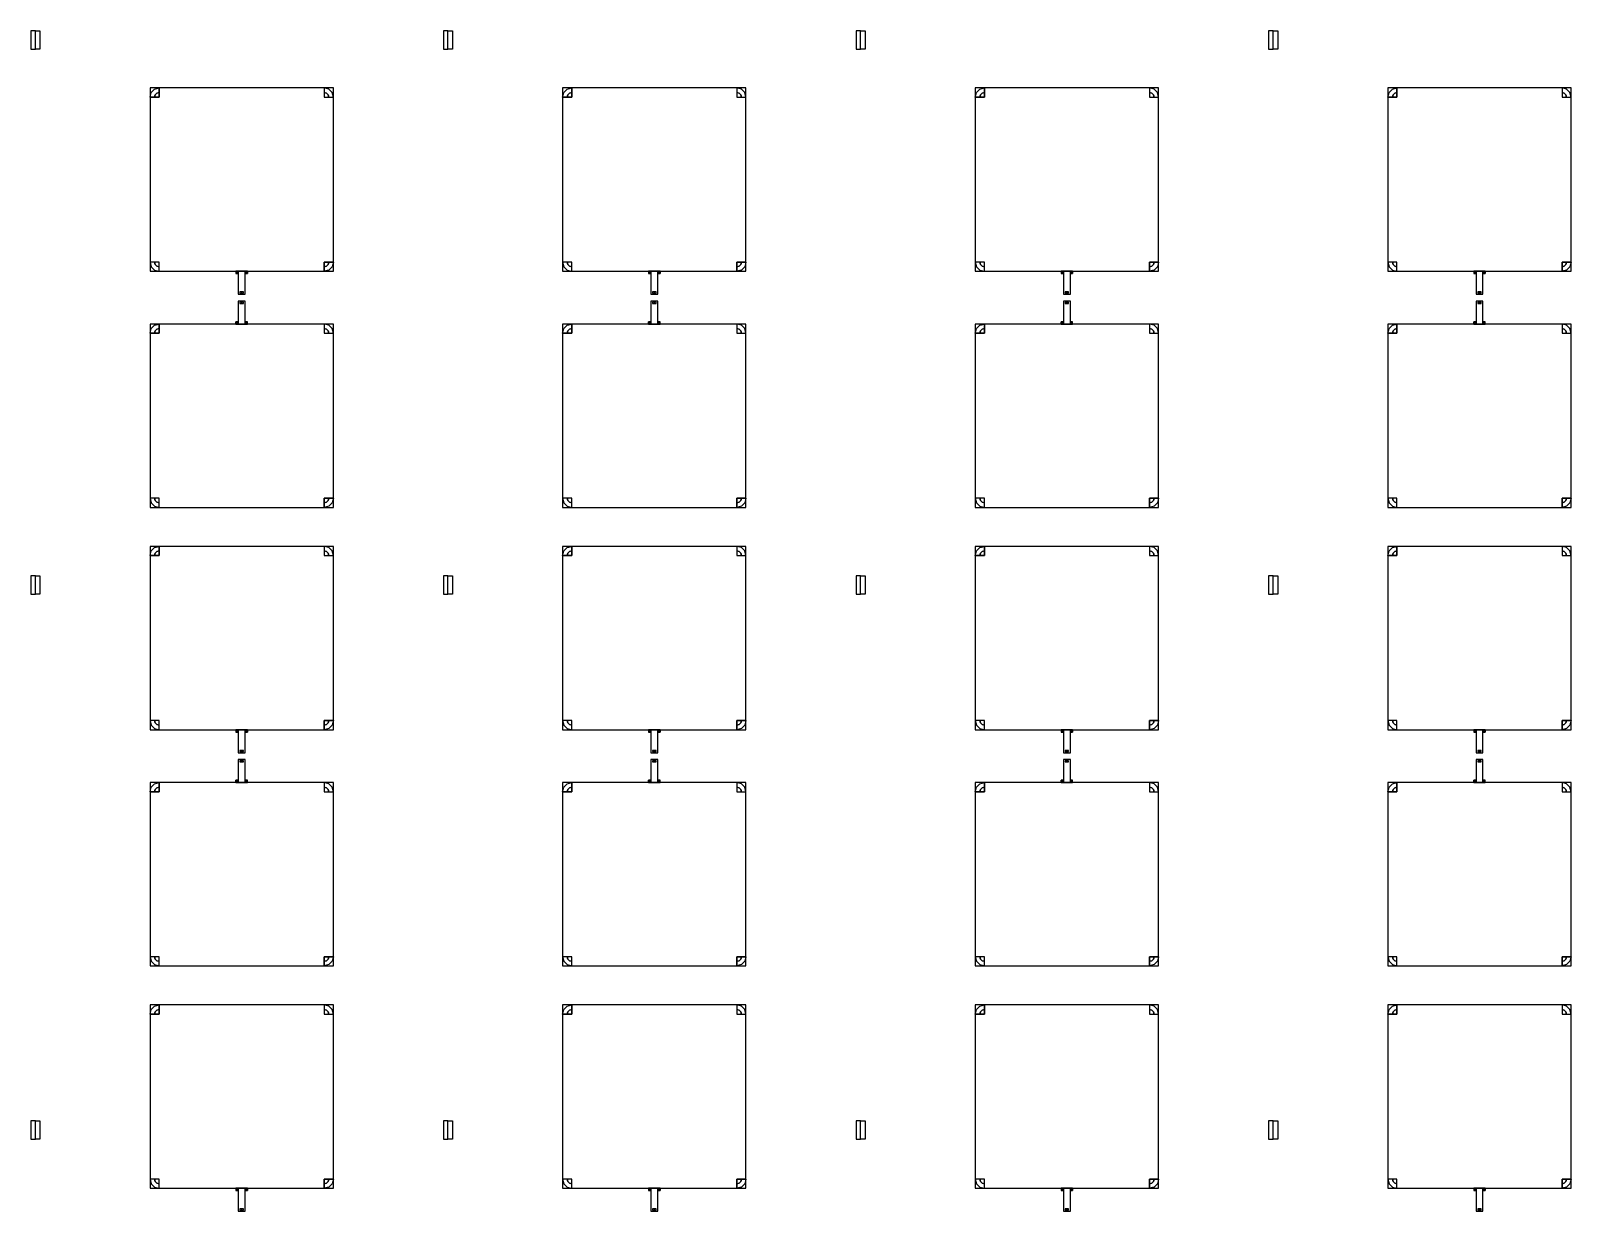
# Model space of a CAD drawing. Extents: x -50899 to 50899, y -48295 to 50898.
# Drawn here: x -20720 to -14000, y -34825 to -29676 of the extents above; entities that cross this region are included whole.
import ezdxf

# ---------------------------------------------------------------- set-up
doc = ezdxf.new("R2010")
doc.units = 0

# ---------------------------------------------------------------- blocks, each defined once
blk = doc.blocks.new('Q4')
for points in [[(1700, 9369.1), (1700, 9449.1), (1680, 9449.1), (1680, 9369.1), (1700, 9369.1)], [(1700, 6991.8), (1700, 7071.8), (1680, 7071.8), (1680, 6991.8), (1700, 6991.8)], [(1700, 4614.5), (1700, 4694.5), (1680, 4694.5), (1680, 4614.5), (1700, 4614.5)]]:
    blk.add_lwpolyline(points)
blk = doc.blocks.new('Q5')
for points in [[(-100, 9369.1), (-100, 9449.1), (-80, 9449.1), (-80, 9369.1), (-100, 9369.1)], [(1700, 9369.1), (1700, 9449.1), (1680, 9449.1), (1680, 9369.1), (1700, 9369.1)], [(400, 9200), (400, 8400), (1200, 8400), (1200, 9200), (400, 9200)], [(400, 9200), (400, 9160), (440, 9160), (440, 9200), (400, 9200)], [(400, 9160), (405.4, 9180), (420, 9194.6), (440, 9200), (440, 9180), (430, 9177.3), (422.7, 9170), (420, 9160), (400, 9160)], [(420, 9160), (422.7, 9170), (430, 9177.3), (440, 9180), (440, 9160), (440, 9160), (440, 9160), (440, 9160), (420, 9160)], [(1160, 9200), (1160, 9160), (1200, 9160), (1200, 9200), (1160, 9200)], [(1200, 9160), (1194.6, 9180), (1180, 9194.6), (1160, 9200), (1160, 9180), (1170, 9177.3), (1177.3, 9170), (1180, 9160), (1200, 9160)], [(1180, 9160), (1177.3, 9170), (1170, 9177.3), (1160, 9180), (1160, 9160), (1160, 9160), (1160, 9160), (1160, 9160), (1180, 9160)], [(440, 8400), (440, 8440), (400, 8440), (400, 8400), (440, 8400)], [(400, 8440), (405.4, 8420), (420, 8405.4), (440, 8400), (440, 8420), (430, 8422.7), (422.7, 8430), (420, 8440), (400, 8440)], [(420, 8440), (422.7, 8430), (430, 8422.7), (440, 8420), (440, 8440), (440, 8440), (440, 8440), (440, 8440), (420, 8440)], [(775, 8400), (775, 8390), (785, 8390), (785, 8400), (775, 8400)], [(785, 8390), (783.7, 8395), (780, 8398.7), (775, 8400), (775, 8395), (777.5, 8394.3), (779.3, 8392.5), (780, 8390), (785, 8390)], [(785, 8400), (785, 8300), (815, 8300), (815, 8400), (785, 8400)], [(815, 8400), (815, 8390), (825, 8390), (825, 8400), (815, 8400)], [(815, 8390), (816.3, 8395), (820, 8398.7), (825, 8400), (825, 8395), (822.5, 8394.3), (820.7, 8392.5), (820, 8390), (815, 8390)], [(1200, 8400), (1200, 8440), (1160, 8440), (1160, 8400), (1200, 8400)], [(1200, 8440), (1194.6, 8420), (1180, 8405.4), (1160, 8400), (1160, 8420), (1170, 8422.7), (1177.3, 8430), (1180, 8440), (1200, 8440)], [(1180, 8440), (1177.3, 8430), (1170, 8422.7), (1160, 8420), (1160, 8440), (1160, 8440), (1160, 8440), (1160, 8440), (1180, 8440)], [(780, 8390), (779.3, 8392.5), (777.5, 8394.3), (775, 8395), (775, 8390), (775, 8390), (775, 8390), (775, 8390), (780, 8390)], [(820, 8390), (820.7, 8392.5), (822.5, 8394.3), (825, 8395), (825, 8390), (825, 8390), (825, 8390), (825, 8390), (820, 8390)], [(785, 8270), (785, 8170), (815, 8170), (815, 8270), (785, 8270)], [(807.5, 8305), (807.5, 8310), (792.5, 8310), (792.5, 8305), (807.5, 8305)], [(802.5, 8300), (802.5, 8305), (797.5, 8305), (797.5, 8300), (802.5, 8300)], [(797.5, 8270), (797.5, 8265), (802.5, 8265), (802.5, 8270), (797.5, 8270)], [(792.5, 8265), (792.5, 8260), (807.5, 8260), (807.5, 8265), (792.5, 8265)], [(400, 8170), (400, 7370), (1200, 7370), (1200, 8170), (400, 8170)], [(400, 8170), (400, 8130), (440, 8130), (440, 8170), (400, 8170)], [(400, 8130), (405.4, 8150), (420, 8164.6), (440, 8170), (440, 8150), (430, 8147.3), (422.7, 8140), (420, 8130), (400, 8130)], [(420, 8130), (422.7, 8140), (430, 8147.3), (440, 8150), (440, 8130), (440, 8130), (440, 8130), (440, 8130), (420, 8130)], [(785, 8170), (785, 8180), (775, 8180), (775, 8170), (785, 8170)], [(785, 8180), (783.7, 8175), (780, 8171.3), (775, 8170), (775, 8175), (777.5, 8175.7), (779.3, 8177.5), (780, 8180), (785, 8180)], [(780, 8180), (779.3, 8177.5), (777.5, 8175.7), (775, 8175), (775, 8180), (775, 8180), (775, 8180), (775, 8180), (780, 8180)], [(825, 8170), (825, 8180), (815, 8180), (815, 8170), (825, 8170)], [(815, 8180), (816.3, 8175), (820, 8171.3), (825, 8170), (825, 8175), (822.5, 8175.7), (820.7, 8177.5), (820, 8180), (815, 8180)], [(820, 8180), (820.7, 8177.5), (822.5, 8175.7), (825, 8175), (825, 8180), (825, 8180), (825, 8180), (825, 8180), (820, 8180)], [(1160, 8170), (1160, 8130), (1200, 8130), (1200, 8170), (1160, 8170)], [(1200, 8130), (1194.6, 8150), (1180, 8164.6), (1160, 8170), (1160, 8150), (1170, 8147.3), (1177.3, 8140), (1180, 8130), (1200, 8130)], [(1180, 8130), (1177.3, 8140), (1170, 8147.3), (1160, 8150), (1160, 8130), (1160, 8130), (1160, 8130), (1160, 8130), (1180, 8130)], [(440, 7370), (440, 7410), (400, 7410), (400, 7370), (440, 7370)], [(400, 7410), (405.4, 7390), (420, 7375.4), (440, 7370), (440, 7390), (430, 7392.7), (422.7, 7400), (420, 7410), (400, 7410)], [(420, 7410), (422.7, 7400), (430, 7392.7), (440, 7390), (440, 7410), (440, 7410), (440, 7410), (440, 7410), (420, 7410)], [(1200, 7370), (1200, 7410), (1160, 7410), (1160, 7370), (1200, 7370)], [(1200, 7410), (1194.6, 7390), (1180, 7375.4), (1160, 7370), (1160, 7390), (1170, 7392.7), (1177.3, 7400), (1180, 7410), (1200, 7410)], [(1180, 7410), (1177.3, 7400), (1170, 7392.7), (1160, 7390), (1160, 7410), (1160, 7410), (1160, 7410), (1160, 7410), (1180, 7410)], [(400, 7200), (400, 6400), (1200, 6400), (1200, 7200), (400, 7200)], [(400, 7200), (400, 7160), (440, 7160), (440, 7200), (400, 7200)], [(400, 7160), (405.4, 7180), (420, 7194.6), (440, 7200), (440, 7180), (430, 7177.3), (422.7, 7170), (420, 7160), (400, 7160)], [(1160, 7200), (1160, 7160), (1200, 7160), (1200, 7200), (1160, 7200)], [(1200, 7160), (1194.6, 7180), (1180, 7194.6), (1160, 7200), (1160, 7180), (1170, 7177.3), (1177.3, 7170), (1180, 7160), (1200, 7160)], [(420, 7160), (422.7, 7170), (430, 7177.3), (440, 7180), (440, 7160), (440, 7160), (440, 7160), (440, 7160), (420, 7160)], [(1180, 7160), (1177.3, 7170), (1170, 7177.3), (1160, 7180), (1160, 7160), (1160, 7160), (1160, 7160), (1160, 7160), (1180, 7160)], [(-100, 6991.8), (-100, 7071.8), (-80, 7071.8), (-80, 6991.8), (-100, 6991.8)], [(1700, 6991.8), (1700, 7071.8), (1680, 7071.8), (1680, 6991.8), (1700, 6991.8)], [(440, 6400), (440, 6440), (400, 6440), (400, 6400), (440, 6400)], [(400, 6440), (405.4, 6420), (420, 6405.4), (440, 6400), (440, 6420), (430, 6422.7), (422.7, 6430), (420, 6440), (400, 6440)], [(420, 6440), (422.7, 6430), (430, 6422.7), (440, 6420), (440, 6440), (440, 6440), (440, 6440), (440, 6440), (420, 6440)], [(775, 6400), (775, 6390), (785, 6390), (785, 6400), (775, 6400)], [(785, 6390), (783.7, 6395), (780, 6398.7), (775, 6400), (775, 6395), (777.5, 6394.3), (779.3, 6392.5), (780, 6390), (785, 6390)], [(780, 6390), (779.3, 6392.5), (777.5, 6394.3), (775, 6395), (775, 6390), (775, 6390), (775, 6390), (775, 6390), (780, 6390)], [(785, 6400), (785, 6300), (815, 6300), (815, 6400), (785, 6400)], [(815, 6400), (815, 6390), (825, 6390), (825, 6400), (815, 6400)], [(815, 6390), (816.3, 6395), (820, 6398.7), (825, 6400), (825, 6395), (822.5, 6394.3), (820.7, 6392.5), (820, 6390), (815, 6390)], [(820, 6390), (820.7, 6392.5), (822.5, 6394.3), (825, 6395), (825, 6390), (825, 6390), (825, 6390), (825, 6390), (820, 6390)], [(1200, 6400), (1200, 6440), (1160, 6440), (1160, 6400), (1200, 6400)], [(1200, 6440), (1194.6, 6420), (1180, 6405.4), (1160, 6400), (1160, 6420), (1170, 6422.7), (1177.3, 6430), (1180, 6440), (1200, 6440)], [(1180, 6440), (1177.3, 6430), (1170, 6422.7), (1160, 6420), (1160, 6440), (1160, 6440), (1160, 6440), (1160, 6440), (1180, 6440)], [(785, 6270), (785, 6170), (815, 6170), (815, 6270), (785, 6270)], [(807.5, 6305), (807.5, 6310), (792.5, 6310), (792.5, 6305), (807.5, 6305)], [(792.5, 6265), (792.5, 6260), (807.5, 6260), (807.5, 6265), (792.5, 6265)], [(802.5, 6300), (802.5, 6305), (797.5, 6305), (797.5, 6300), (802.5, 6300)], [(797.5, 6270), (797.5, 6265), (802.5, 6265), (802.5, 6270), (797.5, 6270)], [(400, 6170), (400, 5370), (1200, 5370), (1200, 6170), (400, 6170)], [(400, 6170), (400, 6130), (440, 6130), (440, 6170), (400, 6170)], [(400, 6130), (405.4, 6150), (420, 6164.6), (440, 6170), (440, 6150), (430, 6147.3), (422.7, 6140), (420, 6130), (400, 6130)], [(420, 6130), (422.7, 6140), (430, 6147.3), (440, 6150), (440, 6130), (440, 6130), (440, 6130), (440, 6130), (420, 6130)], [(785, 6170), (785, 6180), (775, 6180), (775, 6170), (785, 6170)], [(785, 6180), (783.7, 6175), (780, 6171.3), (775, 6170), (775, 6175), (777.5, 6175.7), (779.3, 6177.5), (780, 6180), (785, 6180)], [(780, 6180), (779.3, 6177.5), (777.5, 6175.7), (775, 6175), (775, 6180), (775, 6180), (775, 6180), (775, 6180), (780, 6180)], [(825, 6170), (825, 6180), (815, 6180), (815, 6170), (825, 6170)], [(815, 6180), (816.3, 6175), (820, 6171.3), (825, 6170), (825, 6175), (822.5, 6175.7), (820.7, 6177.5), (820, 6180), (815, 6180)], [(820, 6180), (820.7, 6177.5), (822.5, 6175.7), (825, 6175), (825, 6180), (825, 6180), (825, 6180), (825, 6180), (820, 6180)], [(1160, 6170), (1160, 6130), (1200, 6130), (1200, 6170), (1160, 6170)], [(1200, 6130), (1194.6, 6150), (1180, 6164.6), (1160, 6170), (1160, 6150), (1170, 6147.3), (1177.3, 6140), (1180, 6130), (1200, 6130)], [(1180, 6130), (1177.3, 6140), (1170, 6147.3), (1160, 6150), (1160, 6130), (1160, 6130), (1160, 6130), (1160, 6130), (1180, 6130)], [(440, 5370), (440, 5410), (400, 5410), (400, 5370), (440, 5370)], [(400, 5410), (405.4, 5390), (420, 5375.4), (440, 5370), (440, 5390), (430, 5392.7), (422.7, 5400), (420, 5410), (400, 5410)], [(420, 5410), (422.7, 5400), (430, 5392.7), (440, 5390), (440, 5410), (440, 5410), (440, 5410), (440, 5410), (420, 5410)], [(1200, 5370), (1200, 5410), (1160, 5410), (1160, 5370), (1200, 5370)], [(1200, 5410), (1194.6, 5390), (1180, 5375.4), (1160, 5370), (1160, 5390), (1170, 5392.7), (1177.3, 5400), (1180, 5410), (1200, 5410)], [(1180, 5410), (1177.3, 5400), (1170, 5392.7), (1160, 5390), (1160, 5410), (1160, 5410), (1160, 5410), (1160, 5410), (1180, 5410)], [(400, 5200), (400, 4400), (1200, 4400), (1200, 5200), (400, 5200)], [(400, 5200), (400, 5160), (440, 5160), (440, 5200), (400, 5200)], [(400, 5160), (405.4, 5180), (420, 5194.6), (440, 5200), (440, 5180), (430, 5177.3), (422.7, 5170), (420, 5160), (400, 5160)], [(420, 5160), (422.7, 5170), (430, 5177.3), (440, 5180), (440, 5160), (440, 5160), (440, 5160), (440, 5160), (420, 5160)], [(1160, 5200), (1160, 5160), (1200, 5160), (1200, 5200), (1160, 5200)], [(1200, 5160), (1194.6, 5180), (1180, 5194.6), (1160, 5200), (1160, 5180), (1170, 5177.3), (1177.3, 5170), (1180, 5160), (1200, 5160)], [(1180, 5160), (1177.3, 5170), (1170, 5177.3), (1160, 5180), (1160, 5160), (1160, 5160), (1160, 5160), (1160, 5160), (1180, 5160)], [(-100, 4614.5), (-100, 4694.5), (-80, 4694.5), (-80, 4614.5), (-100, 4614.5)], [(1700, 4614.5), (1700, 4694.5), (1680, 4694.5), (1680, 4614.5), (1700, 4614.5)], [(440, 4400), (440, 4440), (400, 4440), (400, 4400), (440, 4400)], [(400, 4440), (405.4, 4420), (420, 4405.4), (440, 4400), (440, 4420), (430, 4422.7), (422.7, 4430), (420, 4440), (400, 4440)], [(420, 4440), (422.7, 4430), (430, 4422.7), (440, 4420), (440, 4440), (440, 4440), (440, 4440), (440, 4440), (420, 4440)], [(1200, 4400), (1200, 4440), (1160, 4440), (1160, 4400), (1200, 4400)], [(1200, 4440), (1194.6, 4420), (1180, 4405.4), (1160, 4400), (1160, 4420), (1170, 4422.7), (1177.3, 4430), (1180, 4440), (1200, 4440)], [(1180, 4440), (1177.3, 4430), (1170, 4422.7), (1160, 4420), (1160, 4440), (1160, 4440), (1160, 4440), (1160, 4440), (1180, 4440)], [(775, 4400), (775, 4390), (785, 4390), (785, 4400), (775, 4400)], [(785, 4390), (783.7, 4395), (780, 4398.7), (775, 4400), (775, 4395), (777.5, 4394.3), (779.3, 4392.5), (780, 4390), (785, 4390)], [(780, 4390), (779.3, 4392.5), (777.5, 4394.3), (775, 4395), (775, 4390), (775, 4390), (775, 4390), (775, 4390), (780, 4390)], [(785, 4400), (785, 4300), (815, 4300), (815, 4400), (785, 4400)], [(815, 4400), (815, 4390), (825, 4390), (825, 4400), (815, 4400)], [(815, 4390), (816.3, 4395), (820, 4398.7), (825, 4400), (825, 4395), (822.5, 4394.3), (820.7, 4392.5), (820, 4390), (815, 4390)], [(820, 4390), (820.7, 4392.5), (822.5, 4394.3), (825, 4395), (825, 4390), (825, 4390), (825, 4390), (825, 4390), (820, 4390)], [(807.5, 4305), (807.5, 4310), (792.5, 4310), (792.5, 4305), (807.5, 4305)], [(802.5, 4300), (802.5, 4305), (797.5, 4305), (797.5, 4300), (802.5, 4300)]]:
    blk.add_lwpolyline(points)
blk = doc.blocks.new('Q21')
for points in [[(-100, 9369.1), (-100, 9449.1), (-80, 9449.1), (-80, 9369.1), (-100, 9369.1)], [(1700, 9369.1), (1700, 9449.1), (1680, 9449.1), (1680, 9369.1), (1700, 9369.1)], [(400, 9200), (400, 8400), (1200, 8400), (1200, 9200), (400, 9200)], [(400, 9200), (400, 9160), (440, 9160), (440, 9200), (400, 9200)], [(400, 9160), (405.4, 9180), (420, 9194.6), (440, 9200), (440, 9180), (430, 9177.3), (422.7, 9170), (420, 9160), (400, 9160)], [(420, 9160), (422.7, 9170), (430, 9177.3), (440, 9180), (440, 9160), (440, 9160), (440, 9160), (440, 9160), (420, 9160)], [(1160, 9200), (1160, 9160), (1200, 9160), (1200, 9200), (1160, 9200)], [(1200, 9160), (1194.6, 9180), (1180, 9194.6), (1160, 9200), (1160, 9180), (1170, 9177.3), (1177.3, 9170), (1180, 9160), (1200, 9160)], [(1180, 9160), (1177.3, 9170), (1170, 9177.3), (1160, 9180), (1160, 9160), (1160, 9160), (1160, 9160), (1160, 9160), (1180, 9160)], [(440, 8400), (440, 8440), (400, 8440), (400, 8400), (440, 8400)], [(400, 8440), (405.4, 8420), (420, 8405.4), (440, 8400), (440, 8420), (430, 8422.7), (422.7, 8430), (420, 8440), (400, 8440)], [(420, 8440), (422.7, 8430), (430, 8422.7), (440, 8420), (440, 8440), (440, 8440), (440, 8440), (440, 8440), (420, 8440)], [(775, 8400), (775, 8390), (785, 8390), (785, 8400), (775, 8400)], [(785, 8390), (783.7, 8395), (780, 8398.7), (775, 8400), (775, 8395), (777.5, 8394.3), (779.3, 8392.5), (780, 8390), (785, 8390)], [(785, 8400), (785, 8300), (815, 8300), (815, 8400), (785, 8400)], [(815, 8400), (815, 8390), (825, 8390), (825, 8400), (815, 8400)], [(815, 8390), (816.3, 8395), (820, 8398.7), (825, 8400), (825, 8395), (822.5, 8394.3), (820.7, 8392.5), (820, 8390), (815, 8390)], [(1200, 8400), (1200, 8440), (1160, 8440), (1160, 8400), (1200, 8400)], [(1200, 8440), (1194.6, 8420), (1180, 8405.4), (1160, 8400), (1160, 8420), (1170, 8422.7), (1177.3, 8430), (1180, 8440), (1200, 8440)], [(1180, 8440), (1177.3, 8430), (1170, 8422.7), (1160, 8420), (1160, 8440), (1160, 8440), (1160, 8440), (1160, 8440), (1180, 8440)], [(780, 8390), (779.3, 8392.5), (777.5, 8394.3), (775, 8395), (775, 8390), (775, 8390), (775, 8390), (775, 8390), (780, 8390)], [(820, 8390), (820.7, 8392.5), (822.5, 8394.3), (825, 8395), (825, 8390), (825, 8390), (825, 8390), (825, 8390), (820, 8390)], [(785, 8270), (785, 8170), (815, 8170), (815, 8270), (785, 8270)], [(807.5, 8305), (807.5, 8310), (792.5, 8310), (792.5, 8305), (807.5, 8305)], [(802.5, 8300), (802.5, 8305), (797.5, 8305), (797.5, 8300), (802.5, 8300)], [(797.5, 8270), (797.5, 8265), (802.5, 8265), (802.5, 8270), (797.5, 8270)], [(792.5, 8265), (792.5, 8260), (807.5, 8260), (807.5, 8265), (792.5, 8265)], [(400, 8170), (400, 7370), (1200, 7370), (1200, 8170), (400, 8170)], [(400, 8170), (400, 8130), (440, 8130), (440, 8170), (400, 8170)], [(400, 8130), (405.4, 8150), (420, 8164.6), (440, 8170), (440, 8150), (430, 8147.3), (422.7, 8140), (420, 8130), (400, 8130)], [(420, 8130), (422.7, 8140), (430, 8147.3), (440, 8150), (440, 8130), (440, 8130), (440, 8130), (440, 8130), (420, 8130)], [(785, 8170), (785, 8180), (775, 8180), (775, 8170), (785, 8170)], [(785, 8180), (783.7, 8175), (780, 8171.3), (775, 8170), (775, 8175), (777.5, 8175.7), (779.3, 8177.5), (780, 8180), (785, 8180)], [(780, 8180), (779.3, 8177.5), (777.5, 8175.7), (775, 8175), (775, 8180), (775, 8180), (775, 8180), (775, 8180), (780, 8180)], [(825, 8170), (825, 8180), (815, 8180), (815, 8170), (825, 8170)], [(815, 8180), (816.3, 8175), (820, 8171.3), (825, 8170), (825, 8175), (822.5, 8175.7), (820.7, 8177.5), (820, 8180), (815, 8180)], [(820, 8180), (820.7, 8177.5), (822.5, 8175.7), (825, 8175), (825, 8180), (825, 8180), (825, 8180), (825, 8180), (820, 8180)], [(1160, 8170), (1160, 8130), (1200, 8130), (1200, 8170), (1160, 8170)], [(1200, 8130), (1194.6, 8150), (1180, 8164.6), (1160, 8170), (1160, 8150), (1170, 8147.3), (1177.3, 8140), (1180, 8130), (1200, 8130)], [(1180, 8130), (1177.3, 8140), (1170, 8147.3), (1160, 8150), (1160, 8130), (1160, 8130), (1160, 8130), (1160, 8130), (1180, 8130)], [(440, 7370), (440, 7410), (400, 7410), (400, 7370), (440, 7370)], [(400, 7410), (405.4, 7390), (420, 7375.4), (440, 7370), (440, 7390), (430, 7392.7), (422.7, 7400), (420, 7410), (400, 7410)], [(420, 7410), (422.7, 7400), (430, 7392.7), (440, 7390), (440, 7410), (440, 7410), (440, 7410), (440, 7410), (420, 7410)], [(1200, 7370), (1200, 7410), (1160, 7410), (1160, 7370), (1200, 7370)], [(1200, 7410), (1194.6, 7390), (1180, 7375.4), (1160, 7370), (1160, 7390), (1170, 7392.7), (1177.3, 7400), (1180, 7410), (1200, 7410)], [(1180, 7410), (1177.3, 7400), (1170, 7392.7), (1160, 7390), (1160, 7410), (1160, 7410), (1160, 7410), (1160, 7410), (1180, 7410)], [(400, 7200), (400, 6400), (1200, 6400), (1200, 7200), (400, 7200)], [(400, 7200), (400, 7160), (440, 7160), (440, 7200), (400, 7200)], [(400, 7160), (405.4, 7180), (420, 7194.6), (440, 7200), (440, 7180), (430, 7177.3), (422.7, 7170), (420, 7160), (400, 7160)], [(1160, 7200), (1160, 7160), (1200, 7160), (1200, 7200), (1160, 7200)], [(1200, 7160), (1194.6, 7180), (1180, 7194.6), (1160, 7200), (1160, 7180), (1170, 7177.3), (1177.3, 7170), (1180, 7160), (1200, 7160)], [(420, 7160), (422.7, 7170), (430, 7177.3), (440, 7180), (440, 7160), (440, 7160), (440, 7160), (440, 7160), (420, 7160)], [(1180, 7160), (1177.3, 7170), (1170, 7177.3), (1160, 7180), (1160, 7160), (1160, 7160), (1160, 7160), (1160, 7160), (1180, 7160)], [(-100, 6991.8), (-100, 7071.8), (-80, 7071.8), (-80, 6991.8), (-100, 6991.8)], [(1700, 6991.8), (1700, 7071.8), (1680, 7071.8), (1680, 6991.8), (1700, 6991.8)], [(440, 6400), (440, 6440), (400, 6440), (400, 6400), (440, 6400)], [(400, 6440), (405.4, 6420), (420, 6405.4), (440, 6400), (440, 6420), (430, 6422.7), (422.7, 6430), (420, 6440), (400, 6440)], [(420, 6440), (422.7, 6430), (430, 6422.7), (440, 6420), (440, 6440), (440, 6440), (440, 6440), (440, 6440), (420, 6440)], [(775, 6400), (775, 6390), (785, 6390), (785, 6400), (775, 6400)], [(785, 6390), (783.7, 6395), (780, 6398.7), (775, 6400), (775, 6395), (777.5, 6394.3), (779.3, 6392.5), (780, 6390), (785, 6390)], [(780, 6390), (779.3, 6392.5), (777.5, 6394.3), (775, 6395), (775, 6390), (775, 6390), (775, 6390), (775, 6390), (780, 6390)], [(785, 6400), (785, 6300), (815, 6300), (815, 6400), (785, 6400)], [(815, 6400), (815, 6390), (825, 6390), (825, 6400), (815, 6400)], [(815, 6390), (816.3, 6395), (820, 6398.7), (825, 6400), (825, 6395), (822.5, 6394.3), (820.7, 6392.5), (820, 6390), (815, 6390)], [(820, 6390), (820.7, 6392.5), (822.5, 6394.3), (825, 6395), (825, 6390), (825, 6390), (825, 6390), (825, 6390), (820, 6390)], [(1200, 6400), (1200, 6440), (1160, 6440), (1160, 6400), (1200, 6400)], [(1200, 6440), (1194.6, 6420), (1180, 6405.4), (1160, 6400), (1160, 6420), (1170, 6422.7), (1177.3, 6430), (1180, 6440), (1200, 6440)], [(1180, 6440), (1177.3, 6430), (1170, 6422.7), (1160, 6420), (1160, 6440), (1160, 6440), (1160, 6440), (1160, 6440), (1180, 6440)], [(785, 6270), (785, 6170), (815, 6170), (815, 6270), (785, 6270)], [(807.5, 6305), (807.5, 6310), (792.5, 6310), (792.5, 6305), (807.5, 6305)], [(792.5, 6265), (792.5, 6260), (807.5, 6260), (807.5, 6265), (792.5, 6265)], [(802.5, 6300), (802.5, 6305), (797.5, 6305), (797.5, 6300), (802.5, 6300)], [(797.5, 6270), (797.5, 6265), (802.5, 6265), (802.5, 6270), (797.5, 6270)], [(400, 6170), (400, 5370), (1200, 5370), (1200, 6170), (400, 6170)], [(400, 6170), (400, 6130), (440, 6130), (440, 6170), (400, 6170)], [(400, 6130), (405.4, 6150), (420, 6164.6), (440, 6170), (440, 6150), (430, 6147.3), (422.7, 6140), (420, 6130), (400, 6130)], [(420, 6130), (422.7, 6140), (430, 6147.3), (440, 6150), (440, 6130), (440, 6130), (440, 6130), (440, 6130), (420, 6130)], [(785, 6170), (785, 6180), (775, 6180), (775, 6170), (785, 6170)], [(785, 6180), (783.7, 6175), (780, 6171.3), (775, 6170), (775, 6175), (777.5, 6175.7), (779.3, 6177.5), (780, 6180), (785, 6180)], [(780, 6180), (779.3, 6177.5), (777.5, 6175.7), (775, 6175), (775, 6180), (775, 6180), (775, 6180), (775, 6180), (780, 6180)], [(825, 6170), (825, 6180), (815, 6180), (815, 6170), (825, 6170)], [(815, 6180), (816.3, 6175), (820, 6171.3), (825, 6170), (825, 6175), (822.5, 6175.7), (820.7, 6177.5), (820, 6180), (815, 6180)], [(820, 6180), (820.7, 6177.5), (822.5, 6175.7), (825, 6175), (825, 6180), (825, 6180), (825, 6180), (825, 6180), (820, 6180)], [(1160, 6170), (1160, 6130), (1200, 6130), (1200, 6170), (1160, 6170)], [(1200, 6130), (1194.6, 6150), (1180, 6164.6), (1160, 6170), (1160, 6150), (1170, 6147.3), (1177.3, 6140), (1180, 6130), (1200, 6130)], [(1180, 6130), (1177.3, 6140), (1170, 6147.3), (1160, 6150), (1160, 6130), (1160, 6130), (1160, 6130), (1160, 6130), (1180, 6130)], [(440, 5370), (440, 5410), (400, 5410), (400, 5370), (440, 5370)], [(400, 5410), (405.4, 5390), (420, 5375.4), (440, 5370), (440, 5390), (430, 5392.7), (422.7, 5400), (420, 5410), (400, 5410)], [(420, 5410), (422.7, 5400), (430, 5392.7), (440, 5390), (440, 5410), (440, 5410), (440, 5410), (440, 5410), (420, 5410)], [(1200, 5370), (1200, 5410), (1160, 5410), (1160, 5370), (1200, 5370)], [(1200, 5410), (1194.6, 5390), (1180, 5375.4), (1160, 5370), (1160, 5390), (1170, 5392.7), (1177.3, 5400), (1180, 5410), (1200, 5410)], [(1180, 5410), (1177.3, 5400), (1170, 5392.7), (1160, 5390), (1160, 5410), (1160, 5410), (1160, 5410), (1160, 5410), (1180, 5410)], [(400, 5200), (400, 4400), (1200, 4400), (1200, 5200), (400, 5200)], [(400, 5200), (400, 5160), (440, 5160), (440, 5200), (400, 5200)], [(400, 5160), (405.4, 5180), (420, 5194.6), (440, 5200), (440, 5180), (430, 5177.3), (422.7, 5170), (420, 5160), (400, 5160)], [(420, 5160), (422.7, 5170), (430, 5177.3), (440, 5180), (440, 5160), (440, 5160), (440, 5160), (440, 5160), (420, 5160)], [(1160, 5200), (1160, 5160), (1200, 5160), (1200, 5200), (1160, 5200)], [(1200, 5160), (1194.6, 5180), (1180, 5194.6), (1160, 5200), (1160, 5180), (1170, 5177.3), (1177.3, 5170), (1180, 5160), (1200, 5160)], [(1180, 5160), (1177.3, 5170), (1170, 5177.3), (1160, 5180), (1160, 5160), (1160, 5160), (1160, 5160), (1160, 5160), (1180, 5160)], [(-100, 4614.5), (-100, 4694.5), (-80, 4694.5), (-80, 4614.5), (-100, 4614.5)], [(1700, 4614.5), (1700, 4694.5), (1680, 4694.5), (1680, 4614.5), (1700, 4614.5)], [(440, 4400), (440, 4440), (400, 4440), (400, 4400), (440, 4400)], [(400, 4440), (405.4, 4420), (420, 4405.4), (440, 4400), (440, 4420), (430, 4422.7), (422.7, 4430), (420, 4440), (400, 4440)], [(420, 4440), (422.7, 4430), (430, 4422.7), (440, 4420), (440, 4440), (440, 4440), (440, 4440), (440, 4440), (420, 4440)], [(1200, 4400), (1200, 4440), (1160, 4440), (1160, 4400), (1200, 4400)], [(1200, 4440), (1194.6, 4420), (1180, 4405.4), (1160, 4400), (1160, 4420), (1170, 4422.7), (1177.3, 4430), (1180, 4440), (1200, 4440)], [(1180, 4440), (1177.3, 4430), (1170, 4422.7), (1160, 4420), (1160, 4440), (1160, 4440), (1160, 4440), (1160, 4440), (1180, 4440)], [(775, 4400), (775, 4390), (785, 4390), (785, 4400), (775, 4400)], [(785, 4390), (783.7, 4395), (780, 4398.7), (775, 4400), (775, 4395), (777.5, 4394.3), (779.3, 4392.5), (780, 4390), (785, 4390)], [(780, 4390), (779.3, 4392.5), (777.5, 4394.3), (775, 4395), (775, 4390), (775, 4390), (775, 4390), (775, 4390), (780, 4390)], [(785, 4400), (785, 4300), (815, 4300), (815, 4400), (785, 4400)], [(815, 4400), (815, 4390), (825, 4390), (825, 4400), (815, 4400)], [(815, 4390), (816.3, 4395), (820, 4398.7), (825, 4400), (825, 4395), (822.5, 4394.3), (820.7, 4392.5), (820, 4390), (815, 4390)], [(820, 4390), (820.7, 4392.5), (822.5, 4394.3), (825, 4395), (825, 4390), (825, 4390), (825, 4390), (825, 4390), (820, 4390)], [(807.5, 4305), (807.5, 4310), (792.5, 4310), (792.5, 4305), (807.5, 4305)], [(802.5, 4300), (802.5, 4305), (797.5, 4305), (797.5, 4300), (802.5, 4300)]]:
    blk.add_lwpolyline(points)
blk = doc.blocks.new('Q22')
for points in [[(-100, 9369.1), (-100, 9449.1), (-80, 9449.1), (-80, 9369.1), (-100, 9369.1)], [(1700, 9369.1), (1700, 9449.1), (1680, 9449.1), (1680, 9369.1), (1700, 9369.1)], [(400, 9200), (400, 8400), (1200, 8400), (1200, 9200), (400, 9200)], [(400, 9200), (400, 9160), (440, 9160), (440, 9200), (400, 9200)], [(400, 9160), (405.4, 9180), (420, 9194.6), (440, 9200), (440, 9180), (430, 9177.3), (422.7, 9170), (420, 9160), (400, 9160)], [(420, 9160), (422.7, 9170), (430, 9177.3), (440, 9180), (440, 9160), (440, 9160), (440, 9160), (440, 9160), (420, 9160)], [(1160, 9200), (1160, 9160), (1200, 9160), (1200, 9200), (1160, 9200)], [(1200, 9160), (1194.6, 9180), (1180, 9194.6), (1160, 9200), (1160, 9180), (1170, 9177.3), (1177.3, 9170), (1180, 9160), (1200, 9160)], [(1180, 9160), (1177.3, 9170), (1170, 9177.3), (1160, 9180), (1160, 9160), (1160, 9160), (1160, 9160), (1160, 9160), (1180, 9160)], [(440, 8400), (440, 8440), (400, 8440), (400, 8400), (440, 8400)], [(400, 8440), (405.4, 8420), (420, 8405.4), (440, 8400), (440, 8420), (430, 8422.7), (422.7, 8430), (420, 8440), (400, 8440)], [(420, 8440), (422.7, 8430), (430, 8422.7), (440, 8420), (440, 8440), (440, 8440), (440, 8440), (440, 8440), (420, 8440)], [(775, 8400), (775, 8390), (785, 8390), (785, 8400), (775, 8400)], [(785, 8390), (783.7, 8395), (780, 8398.7), (775, 8400), (775, 8395), (777.5, 8394.3), (779.3, 8392.5), (780, 8390), (785, 8390)], [(785, 8400), (785, 8300), (815, 8300), (815, 8400), (785, 8400)], [(815, 8400), (815, 8390), (825, 8390), (825, 8400), (815, 8400)], [(815, 8390), (816.3, 8395), (820, 8398.7), (825, 8400), (825, 8395), (822.5, 8394.3), (820.7, 8392.5), (820, 8390), (815, 8390)], [(1200, 8400), (1200, 8440), (1160, 8440), (1160, 8400), (1200, 8400)], [(1200, 8440), (1194.6, 8420), (1180, 8405.4), (1160, 8400), (1160, 8420), (1170, 8422.7), (1177.3, 8430), (1180, 8440), (1200, 8440)], [(1180, 8440), (1177.3, 8430), (1170, 8422.7), (1160, 8420), (1160, 8440), (1160, 8440), (1160, 8440), (1160, 8440), (1180, 8440)], [(780, 8390), (779.3, 8392.5), (777.5, 8394.3), (775, 8395), (775, 8390), (775, 8390), (775, 8390), (775, 8390), (780, 8390)], [(820, 8390), (820.7, 8392.5), (822.5, 8394.3), (825, 8395), (825, 8390), (825, 8390), (825, 8390), (825, 8390), (820, 8390)], [(785, 8270), (785, 8170), (815, 8170), (815, 8270), (785, 8270)], [(807.5, 8305), (807.5, 8310), (792.5, 8310), (792.5, 8305), (807.5, 8305)], [(802.5, 8300), (802.5, 8305), (797.5, 8305), (797.5, 8300), (802.5, 8300)], [(797.5, 8270), (797.5, 8265), (802.5, 8265), (802.5, 8270), (797.5, 8270)], [(792.5, 8265), (792.5, 8260), (807.5, 8260), (807.5, 8265), (792.5, 8265)], [(400, 8170), (400, 7370), (1200, 7370), (1200, 8170), (400, 8170)], [(400, 8170), (400, 8130), (440, 8130), (440, 8170), (400, 8170)], [(400, 8130), (405.4, 8150), (420, 8164.6), (440, 8170), (440, 8150), (430, 8147.3), (422.7, 8140), (420, 8130), (400, 8130)], [(420, 8130), (422.7, 8140), (430, 8147.3), (440, 8150), (440, 8130), (440, 8130), (440, 8130), (440, 8130), (420, 8130)], [(785, 8170), (785, 8180), (775, 8180), (775, 8170), (785, 8170)], [(785, 8180), (783.7, 8175), (780, 8171.3), (775, 8170), (775, 8175), (777.5, 8175.7), (779.3, 8177.5), (780, 8180), (785, 8180)], [(780, 8180), (779.3, 8177.5), (777.5, 8175.7), (775, 8175), (775, 8180), (775, 8180), (775, 8180), (775, 8180), (780, 8180)], [(825, 8170), (825, 8180), (815, 8180), (815, 8170), (825, 8170)], [(815, 8180), (816.3, 8175), (820, 8171.3), (825, 8170), (825, 8175), (822.5, 8175.7), (820.7, 8177.5), (820, 8180), (815, 8180)], [(820, 8180), (820.7, 8177.5), (822.5, 8175.7), (825, 8175), (825, 8180), (825, 8180), (825, 8180), (825, 8180), (820, 8180)], [(1160, 8170), (1160, 8130), (1200, 8130), (1200, 8170), (1160, 8170)], [(1200, 8130), (1194.6, 8150), (1180, 8164.6), (1160, 8170), (1160, 8150), (1170, 8147.3), (1177.3, 8140), (1180, 8130), (1200, 8130)], [(1180, 8130), (1177.3, 8140), (1170, 8147.3), (1160, 8150), (1160, 8130), (1160, 8130), (1160, 8130), (1160, 8130), (1180, 8130)], [(440, 7370), (440, 7410), (400, 7410), (400, 7370), (440, 7370)], [(400, 7410), (405.4, 7390), (420, 7375.4), (440, 7370), (440, 7390), (430, 7392.7), (422.7, 7400), (420, 7410), (400, 7410)], [(420, 7410), (422.7, 7400), (430, 7392.7), (440, 7390), (440, 7410), (440, 7410), (440, 7410), (440, 7410), (420, 7410)], [(1200, 7370), (1200, 7410), (1160, 7410), (1160, 7370), (1200, 7370)], [(1200, 7410), (1194.6, 7390), (1180, 7375.4), (1160, 7370), (1160, 7390), (1170, 7392.7), (1177.3, 7400), (1180, 7410), (1200, 7410)], [(1180, 7410), (1177.3, 7400), (1170, 7392.7), (1160, 7390), (1160, 7410), (1160, 7410), (1160, 7410), (1160, 7410), (1180, 7410)], [(400, 7200), (400, 6400), (1200, 6400), (1200, 7200), (400, 7200)], [(400, 7200), (400, 7160), (440, 7160), (440, 7200), (400, 7200)], [(400, 7160), (405.4, 7180), (420, 7194.6), (440, 7200), (440, 7180), (430, 7177.3), (422.7, 7170), (420, 7160), (400, 7160)], [(1160, 7200), (1160, 7160), (1200, 7160), (1200, 7200), (1160, 7200)], [(1200, 7160), (1194.6, 7180), (1180, 7194.6), (1160, 7200), (1160, 7180), (1170, 7177.3), (1177.3, 7170), (1180, 7160), (1200, 7160)], [(420, 7160), (422.7, 7170), (430, 7177.3), (440, 7180), (440, 7160), (440, 7160), (440, 7160), (440, 7160), (420, 7160)], [(1180, 7160), (1177.3, 7170), (1170, 7177.3), (1160, 7180), (1160, 7160), (1160, 7160), (1160, 7160), (1160, 7160), (1180, 7160)], [(-100, 6991.8), (-100, 7071.8), (-80, 7071.8), (-80, 6991.8), (-100, 6991.8)], [(1700, 6991.8), (1700, 7071.8), (1680, 7071.8), (1680, 6991.8), (1700, 6991.8)], [(440, 6400), (440, 6440), (400, 6440), (400, 6400), (440, 6400)], [(400, 6440), (405.4, 6420), (420, 6405.4), (440, 6400), (440, 6420), (430, 6422.7), (422.7, 6430), (420, 6440), (400, 6440)], [(420, 6440), (422.7, 6430), (430, 6422.7), (440, 6420), (440, 6440), (440, 6440), (440, 6440), (440, 6440), (420, 6440)], [(775, 6400), (775, 6390), (785, 6390), (785, 6400), (775, 6400)], [(785, 6390), (783.7, 6395), (780, 6398.7), (775, 6400), (775, 6395), (777.5, 6394.3), (779.3, 6392.5), (780, 6390), (785, 6390)], [(780, 6390), (779.3, 6392.5), (777.5, 6394.3), (775, 6395), (775, 6390), (775, 6390), (775, 6390), (775, 6390), (780, 6390)], [(785, 6400), (785, 6300), (815, 6300), (815, 6400), (785, 6400)], [(815, 6400), (815, 6390), (825, 6390), (825, 6400), (815, 6400)], [(815, 6390), (816.3, 6395), (820, 6398.7), (825, 6400), (825, 6395), (822.5, 6394.3), (820.7, 6392.5), (820, 6390), (815, 6390)], [(820, 6390), (820.7, 6392.5), (822.5, 6394.3), (825, 6395), (825, 6390), (825, 6390), (825, 6390), (825, 6390), (820, 6390)], [(1200, 6400), (1200, 6440), (1160, 6440), (1160, 6400), (1200, 6400)], [(1200, 6440), (1194.6, 6420), (1180, 6405.4), (1160, 6400), (1160, 6420), (1170, 6422.7), (1177.3, 6430), (1180, 6440), (1200, 6440)], [(1180, 6440), (1177.3, 6430), (1170, 6422.7), (1160, 6420), (1160, 6440), (1160, 6440), (1160, 6440), (1160, 6440), (1180, 6440)], [(785, 6270), (785, 6170), (815, 6170), (815, 6270), (785, 6270)], [(807.5, 6305), (807.5, 6310), (792.5, 6310), (792.5, 6305), (807.5, 6305)], [(792.5, 6265), (792.5, 6260), (807.5, 6260), (807.5, 6265), (792.5, 6265)], [(802.5, 6300), (802.5, 6305), (797.5, 6305), (797.5, 6300), (802.5, 6300)], [(797.5, 6270), (797.5, 6265), (802.5, 6265), (802.5, 6270), (797.5, 6270)], [(400, 6170), (400, 5370), (1200, 5370), (1200, 6170), (400, 6170)], [(400, 6170), (400, 6130), (440, 6130), (440, 6170), (400, 6170)], [(400, 6130), (405.4, 6150), (420, 6164.6), (440, 6170), (440, 6150), (430, 6147.3), (422.7, 6140), (420, 6130), (400, 6130)], [(420, 6130), (422.7, 6140), (430, 6147.3), (440, 6150), (440, 6130), (440, 6130), (440, 6130), (440, 6130), (420, 6130)], [(785, 6170), (785, 6180), (775, 6180), (775, 6170), (785, 6170)], [(785, 6180), (783.7, 6175), (780, 6171.3), (775, 6170), (775, 6175), (777.5, 6175.7), (779.3, 6177.5), (780, 6180), (785, 6180)], [(780, 6180), (779.3, 6177.5), (777.5, 6175.7), (775, 6175), (775, 6180), (775, 6180), (775, 6180), (775, 6180), (780, 6180)], [(825, 6170), (825, 6180), (815, 6180), (815, 6170), (825, 6170)], [(815, 6180), (816.3, 6175), (820, 6171.3), (825, 6170), (825, 6175), (822.5, 6175.7), (820.7, 6177.5), (820, 6180), (815, 6180)], [(820, 6180), (820.7, 6177.5), (822.5, 6175.7), (825, 6175), (825, 6180), (825, 6180), (825, 6180), (825, 6180), (820, 6180)], [(1160, 6170), (1160, 6130), (1200, 6130), (1200, 6170), (1160, 6170)], [(1200, 6130), (1194.6, 6150), (1180, 6164.6), (1160, 6170), (1160, 6150), (1170, 6147.3), (1177.3, 6140), (1180, 6130), (1200, 6130)], [(1180, 6130), (1177.3, 6140), (1170, 6147.3), (1160, 6150), (1160, 6130), (1160, 6130), (1160, 6130), (1160, 6130), (1180, 6130)], [(440, 5370), (440, 5410), (400, 5410), (400, 5370), (440, 5370)], [(400, 5410), (405.4, 5390), (420, 5375.4), (440, 5370), (440, 5390), (430, 5392.7), (422.7, 5400), (420, 5410), (400, 5410)], [(420, 5410), (422.7, 5400), (430, 5392.7), (440, 5390), (440, 5410), (440, 5410), (440, 5410), (440, 5410), (420, 5410)], [(1200, 5370), (1200, 5410), (1160, 5410), (1160, 5370), (1200, 5370)], [(1200, 5410), (1194.6, 5390), (1180, 5375.4), (1160, 5370), (1160, 5390), (1170, 5392.7), (1177.3, 5400), (1180, 5410), (1200, 5410)], [(1180, 5410), (1177.3, 5400), (1170, 5392.7), (1160, 5390), (1160, 5410), (1160, 5410), (1160, 5410), (1160, 5410), (1180, 5410)], [(400, 5200), (400, 4400), (1200, 4400), (1200, 5200), (400, 5200)], [(400, 5200), (400, 5160), (440, 5160), (440, 5200), (400, 5200)], [(400, 5160), (405.4, 5180), (420, 5194.6), (440, 5200), (440, 5180), (430, 5177.3), (422.7, 5170), (420, 5160), (400, 5160)], [(420, 5160), (422.7, 5170), (430, 5177.3), (440, 5180), (440, 5160), (440, 5160), (440, 5160), (440, 5160), (420, 5160)], [(1160, 5200), (1160, 5160), (1200, 5160), (1200, 5200), (1160, 5200)], [(1200, 5160), (1194.6, 5180), (1180, 5194.6), (1160, 5200), (1160, 5180), (1170, 5177.3), (1177.3, 5170), (1180, 5160), (1200, 5160)], [(1180, 5160), (1177.3, 5170), (1170, 5177.3), (1160, 5180), (1160, 5160), (1160, 5160), (1160, 5160), (1160, 5160), (1180, 5160)], [(-100, 4614.5), (-100, 4694.5), (-80, 4694.5), (-80, 4614.5), (-100, 4614.5)], [(1700, 4614.5), (1700, 4694.5), (1680, 4694.5), (1680, 4614.5), (1700, 4614.5)], [(440, 4400), (440, 4440), (400, 4440), (400, 4400), (440, 4400)], [(400, 4440), (405.4, 4420), (420, 4405.4), (440, 4400), (440, 4420), (430, 4422.7), (422.7, 4430), (420, 4440), (400, 4440)], [(420, 4440), (422.7, 4430), (430, 4422.7), (440, 4420), (440, 4440), (440, 4440), (440, 4440), (440, 4440), (420, 4440)], [(1200, 4400), (1200, 4440), (1160, 4440), (1160, 4400), (1200, 4400)], [(1200, 4440), (1194.6, 4420), (1180, 4405.4), (1160, 4400), (1160, 4420), (1170, 4422.7), (1177.3, 4430), (1180, 4440), (1200, 4440)], [(1180, 4440), (1177.3, 4430), (1170, 4422.7), (1160, 4420), (1160, 4440), (1160, 4440), (1160, 4440), (1160, 4440), (1180, 4440)], [(775, 4400), (775, 4390), (785, 4390), (785, 4400), (775, 4400)], [(785, 4390), (783.7, 4395), (780, 4398.7), (775, 4400), (775, 4395), (777.5, 4394.3), (779.3, 4392.5), (780, 4390), (785, 4390)], [(780, 4390), (779.3, 4392.5), (777.5, 4394.3), (775, 4395), (775, 4390), (775, 4390), (775, 4390), (775, 4390), (780, 4390)], [(785, 4400), (785, 4300), (815, 4300), (815, 4400), (785, 4400)], [(815, 4400), (815, 4390), (825, 4390), (825, 4400), (815, 4400)], [(815, 4390), (816.3, 4395), (820, 4398.7), (825, 4400), (825, 4395), (822.5, 4394.3), (820.7, 4392.5), (820, 4390), (815, 4390)], [(820, 4390), (820.7, 4392.5), (822.5, 4394.3), (825, 4395), (825, 4390), (825, 4390), (825, 4390), (825, 4390), (820, 4390)], [(807.5, 4305), (807.5, 4310), (792.5, 4310), (792.5, 4305), (807.5, 4305)], [(802.5, 4300), (802.5, 4305), (797.5, 4305), (797.5, 4300), (802.5, 4300)]]:
    blk.add_lwpolyline(points)
blk = doc.blocks.new('Q23')
for points in [[(-100, 9369.1), (-100, 9449.1), (-80, 9449.1), (-80, 9369.1), (-100, 9369.1)], [(400, 9200), (400, 8400), (1200, 8400), (1200, 9200), (400, 9200)], [(400, 9200), (400, 9160), (440, 9160), (440, 9200), (400, 9200)], [(400, 9160), (405.4, 9180), (420, 9194.6), (440, 9200), (440, 9180), (430, 9177.3), (422.7, 9170), (420, 9160), (400, 9160)], [(420, 9160), (422.7, 9170), (430, 9177.3), (440, 9180), (440, 9160), (440, 9160), (440, 9160), (440, 9160), (420, 9160)], [(1160, 9200), (1160, 9160), (1200, 9160), (1200, 9200), (1160, 9200)], [(1200, 9160), (1194.6, 9180), (1180, 9194.6), (1160, 9200), (1160, 9180), (1170, 9177.3), (1177.3, 9170), (1180, 9160), (1200, 9160)], [(1180, 9160), (1177.3, 9170), (1170, 9177.3), (1160, 9180), (1160, 9160), (1160, 9160), (1160, 9160), (1160, 9160), (1180, 9160)], [(440, 8400), (440, 8440), (400, 8440), (400, 8400), (440, 8400)], [(400, 8440), (405.4, 8420), (420, 8405.4), (440, 8400), (440, 8420), (430, 8422.7), (422.7, 8430), (420, 8440), (400, 8440)], [(420, 8440), (422.7, 8430), (430, 8422.7), (440, 8420), (440, 8440), (440, 8440), (440, 8440), (440, 8440), (420, 8440)], [(775, 8400), (775, 8390), (785, 8390), (785, 8400), (775, 8400)], [(785, 8390), (783.7, 8395), (780, 8398.7), (775, 8400), (775, 8395), (777.5, 8394.3), (779.3, 8392.5), (780, 8390), (785, 8390)], [(785, 8400), (785, 8300), (815, 8300), (815, 8400), (785, 8400)], [(815, 8400), (815, 8390), (825, 8390), (825, 8400), (815, 8400)], [(815, 8390), (816.3, 8395), (820, 8398.7), (825, 8400), (825, 8395), (822.5, 8394.3), (820.7, 8392.5), (820, 8390), (815, 8390)], [(1200, 8400), (1200, 8440), (1160, 8440), (1160, 8400), (1200, 8400)], [(1200, 8440), (1194.6, 8420), (1180, 8405.4), (1160, 8400), (1160, 8420), (1170, 8422.7), (1177.3, 8430), (1180, 8440), (1200, 8440)], [(1180, 8440), (1177.3, 8430), (1170, 8422.7), (1160, 8420), (1160, 8440), (1160, 8440), (1160, 8440), (1160, 8440), (1180, 8440)], [(780, 8390), (779.3, 8392.5), (777.5, 8394.3), (775, 8395), (775, 8390), (775, 8390), (775, 8390), (775, 8390), (780, 8390)], [(820, 8390), (820.7, 8392.5), (822.5, 8394.3), (825, 8395), (825, 8390), (825, 8390), (825, 8390), (825, 8390), (820, 8390)], [(785, 8270), (785, 8170), (815, 8170), (815, 8270), (785, 8270)], [(807.5, 8305), (807.5, 8310), (792.5, 8310), (792.5, 8305), (807.5, 8305)], [(802.5, 8300), (802.5, 8305), (797.5, 8305), (797.5, 8300), (802.5, 8300)], [(797.5, 8270), (797.5, 8265), (802.5, 8265), (802.5, 8270), (797.5, 8270)], [(792.5, 8265), (792.5, 8260), (807.5, 8260), (807.5, 8265), (792.5, 8265)], [(400, 8170), (400, 7370), (1200, 7370), (1200, 8170), (400, 8170)], [(400, 8170), (400, 8130), (440, 8130), (440, 8170), (400, 8170)], [(400, 8130), (405.4, 8150), (420, 8164.6), (440, 8170), (440, 8150), (430, 8147.3), (422.7, 8140), (420, 8130), (400, 8130)], [(420, 8130), (422.7, 8140), (430, 8147.3), (440, 8150), (440, 8130), (440, 8130), (440, 8130), (440, 8130), (420, 8130)], [(785, 8170), (785, 8180), (775, 8180), (775, 8170), (785, 8170)], [(785, 8180), (783.7, 8175), (780, 8171.3), (775, 8170), (775, 8175), (777.5, 8175.7), (779.3, 8177.5), (780, 8180), (785, 8180)], [(780, 8180), (779.3, 8177.5), (777.5, 8175.7), (775, 8175), (775, 8180), (775, 8180), (775, 8180), (775, 8180), (780, 8180)], [(825, 8170), (825, 8180), (815, 8180), (815, 8170), (825, 8170)], [(815, 8180), (816.3, 8175), (820, 8171.3), (825, 8170), (825, 8175), (822.5, 8175.7), (820.7, 8177.5), (820, 8180), (815, 8180)], [(820, 8180), (820.7, 8177.5), (822.5, 8175.7), (825, 8175), (825, 8180), (825, 8180), (825, 8180), (825, 8180), (820, 8180)], [(1160, 8170), (1160, 8130), (1200, 8130), (1200, 8170), (1160, 8170)], [(1200, 8130), (1194.6, 8150), (1180, 8164.6), (1160, 8170), (1160, 8150), (1170, 8147.3), (1177.3, 8140), (1180, 8130), (1200, 8130)], [(1180, 8130), (1177.3, 8140), (1170, 8147.3), (1160, 8150), (1160, 8130), (1160, 8130), (1160, 8130), (1160, 8130), (1180, 8130)], [(440, 7370), (440, 7410), (400, 7410), (400, 7370), (440, 7370)], [(400, 7410), (405.4, 7390), (420, 7375.4), (440, 7370), (440, 7390), (430, 7392.7), (422.7, 7400), (420, 7410), (400, 7410)], [(420, 7410), (422.7, 7400), (430, 7392.7), (440, 7390), (440, 7410), (440, 7410), (440, 7410), (440, 7410), (420, 7410)], [(1200, 7370), (1200, 7410), (1160, 7410), (1160, 7370), (1200, 7370)], [(1200, 7410), (1194.6, 7390), (1180, 7375.4), (1160, 7370), (1160, 7390), (1170, 7392.7), (1177.3, 7400), (1180, 7410), (1200, 7410)], [(1180, 7410), (1177.3, 7400), (1170, 7392.7), (1160, 7390), (1160, 7410), (1160, 7410), (1160, 7410), (1160, 7410), (1180, 7410)], [(400, 7200), (400, 6400), (1200, 6400), (1200, 7200), (400, 7200)], [(400, 7200), (400, 7160), (440, 7160), (440, 7200), (400, 7200)], [(400, 7160), (405.4, 7180), (420, 7194.6), (440, 7200), (440, 7180), (430, 7177.3), (422.7, 7170), (420, 7160), (400, 7160)], [(1160, 7200), (1160, 7160), (1200, 7160), (1200, 7200), (1160, 7200)], [(1200, 7160), (1194.6, 7180), (1180, 7194.6), (1160, 7200), (1160, 7180), (1170, 7177.3), (1177.3, 7170), (1180, 7160), (1200, 7160)], [(420, 7160), (422.7, 7170), (430, 7177.3), (440, 7180), (440, 7160), (440, 7160), (440, 7160), (440, 7160), (420, 7160)], [(1180, 7160), (1177.3, 7170), (1170, 7177.3), (1160, 7180), (1160, 7160), (1160, 7160), (1160, 7160), (1160, 7160), (1180, 7160)], [(-100, 6991.8), (-100, 7071.8), (-80, 7071.8), (-80, 6991.8), (-100, 6991.8)], [(440, 6400), (440, 6440), (400, 6440), (400, 6400), (440, 6400)], [(400, 6440), (405.4, 6420), (420, 6405.4), (440, 6400), (440, 6420), (430, 6422.7), (422.7, 6430), (420, 6440), (400, 6440)], [(420, 6440), (422.7, 6430), (430, 6422.7), (440, 6420), (440, 6440), (440, 6440), (440, 6440), (440, 6440), (420, 6440)], [(775, 6400), (775, 6390), (785, 6390), (785, 6400), (775, 6400)], [(785, 6390), (783.7, 6395), (780, 6398.7), (775, 6400), (775, 6395), (777.5, 6394.3), (779.3, 6392.5), (780, 6390), (785, 6390)], [(780, 6390), (779.3, 6392.5), (777.5, 6394.3), (775, 6395), (775, 6390), (775, 6390), (775, 6390), (775, 6390), (780, 6390)], [(785, 6400), (785, 6300), (815, 6300), (815, 6400), (785, 6400)], [(815, 6400), (815, 6390), (825, 6390), (825, 6400), (815, 6400)], [(815, 6390), (816.3, 6395), (820, 6398.7), (825, 6400), (825, 6395), (822.5, 6394.3), (820.7, 6392.5), (820, 6390), (815, 6390)], [(820, 6390), (820.7, 6392.5), (822.5, 6394.3), (825, 6395), (825, 6390), (825, 6390), (825, 6390), (825, 6390), (820, 6390)], [(1200, 6400), (1200, 6440), (1160, 6440), (1160, 6400), (1200, 6400)], [(1200, 6440), (1194.6, 6420), (1180, 6405.4), (1160, 6400), (1160, 6420), (1170, 6422.7), (1177.3, 6430), (1180, 6440), (1200, 6440)], [(1180, 6440), (1177.3, 6430), (1170, 6422.7), (1160, 6420), (1160, 6440), (1160, 6440), (1160, 6440), (1160, 6440), (1180, 6440)], [(785, 6270), (785, 6170), (815, 6170), (815, 6270), (785, 6270)], [(807.5, 6305), (807.5, 6310), (792.5, 6310), (792.5, 6305), (807.5, 6305)], [(792.5, 6265), (792.5, 6260), (807.5, 6260), (807.5, 6265), (792.5, 6265)], [(802.5, 6300), (802.5, 6305), (797.5, 6305), (797.5, 6300), (802.5, 6300)], [(797.5, 6270), (797.5, 6265), (802.5, 6265), (802.5, 6270), (797.5, 6270)], [(400, 6170), (400, 5370), (1200, 5370), (1200, 6170), (400, 6170)], [(400, 6170), (400, 6130), (440, 6130), (440, 6170), (400, 6170)], [(400, 6130), (405.4, 6150), (420, 6164.6), (440, 6170), (440, 6150), (430, 6147.3), (422.7, 6140), (420, 6130), (400, 6130)], [(420, 6130), (422.7, 6140), (430, 6147.3), (440, 6150), (440, 6130), (440, 6130), (440, 6130), (440, 6130), (420, 6130)], [(785, 6170), (785, 6180), (775, 6180), (775, 6170), (785, 6170)], [(785, 6180), (783.7, 6175), (780, 6171.3), (775, 6170), (775, 6175), (777.5, 6175.7), (779.3, 6177.5), (780, 6180), (785, 6180)], [(780, 6180), (779.3, 6177.5), (777.5, 6175.7), (775, 6175), (775, 6180), (775, 6180), (775, 6180), (775, 6180), (780, 6180)], [(825, 6170), (825, 6180), (815, 6180), (815, 6170), (825, 6170)], [(815, 6180), (816.3, 6175), (820, 6171.3), (825, 6170), (825, 6175), (822.5, 6175.7), (820.7, 6177.5), (820, 6180), (815, 6180)], [(820, 6180), (820.7, 6177.5), (822.5, 6175.7), (825, 6175), (825, 6180), (825, 6180), (825, 6180), (825, 6180), (820, 6180)], [(1160, 6170), (1160, 6130), (1200, 6130), (1200, 6170), (1160, 6170)], [(1200, 6130), (1194.6, 6150), (1180, 6164.6), (1160, 6170), (1160, 6150), (1170, 6147.3), (1177.3, 6140), (1180, 6130), (1200, 6130)], [(1180, 6130), (1177.3, 6140), (1170, 6147.3), (1160, 6150), (1160, 6130), (1160, 6130), (1160, 6130), (1160, 6130), (1180, 6130)], [(440, 5370), (440, 5410), (400, 5410), (400, 5370), (440, 5370)], [(400, 5410), (405.4, 5390), (420, 5375.4), (440, 5370), (440, 5390), (430, 5392.7), (422.7, 5400), (420, 5410), (400, 5410)], [(420, 5410), (422.7, 5400), (430, 5392.7), (440, 5390), (440, 5410), (440, 5410), (440, 5410), (440, 5410), (420, 5410)], [(1200, 5370), (1200, 5410), (1160, 5410), (1160, 5370), (1200, 5370)], [(1200, 5410), (1194.6, 5390), (1180, 5375.4), (1160, 5370), (1160, 5390), (1170, 5392.7), (1177.3, 5400), (1180, 5410), (1200, 5410)], [(1180, 5410), (1177.3, 5400), (1170, 5392.7), (1160, 5390), (1160, 5410), (1160, 5410), (1160, 5410), (1160, 5410), (1180, 5410)], [(400, 5200), (400, 4400), (1200, 4400), (1200, 5200), (400, 5200)], [(400, 5200), (400, 5160), (440, 5160), (440, 5200), (400, 5200)], [(400, 5160), (405.4, 5180), (420, 5194.6), (440, 5200), (440, 5180), (430, 5177.3), (422.7, 5170), (420, 5160), (400, 5160)], [(420, 5160), (422.7, 5170), (430, 5177.3), (440, 5180), (440, 5160), (440, 5160), (440, 5160), (440, 5160), (420, 5160)], [(1160, 5200), (1160, 5160), (1200, 5160), (1200, 5200), (1160, 5200)], [(1200, 5160), (1194.6, 5180), (1180, 5194.6), (1160, 5200), (1160, 5180), (1170, 5177.3), (1177.3, 5170), (1180, 5160), (1200, 5160)], [(1180, 5160), (1177.3, 5170), (1170, 5177.3), (1160, 5180), (1160, 5160), (1160, 5160), (1160, 5160), (1160, 5160), (1180, 5160)], [(-100, 4614.5), (-100, 4694.5), (-80, 4694.5), (-80, 4614.5), (-100, 4614.5)], [(440, 4400), (440, 4440), (400, 4440), (400, 4400), (440, 4400)], [(400, 4440), (405.4, 4420), (420, 4405.4), (440, 4400), (440, 4420), (430, 4422.7), (422.7, 4430), (420, 4440), (400, 4440)], [(420, 4440), (422.7, 4430), (430, 4422.7), (440, 4420), (440, 4440), (440, 4440), (440, 4440), (440, 4440), (420, 4440)], [(1200, 4400), (1200, 4440), (1160, 4440), (1160, 4400), (1200, 4400)], [(1200, 4440), (1194.6, 4420), (1180, 4405.4), (1160, 4400), (1160, 4420), (1170, 4422.7), (1177.3, 4430), (1180, 4440), (1200, 4440)], [(1180, 4440), (1177.3, 4430), (1170, 4422.7), (1160, 4420), (1160, 4440), (1160, 4440), (1160, 4440), (1160, 4440), (1180, 4440)], [(775, 4400), (775, 4390), (785, 4390), (785, 4400), (775, 4400)], [(785, 4390), (783.7, 4395), (780, 4398.7), (775, 4400), (775, 4395), (777.5, 4394.3), (779.3, 4392.5), (780, 4390), (785, 4390)], [(780, 4390), (779.3, 4392.5), (777.5, 4394.3), (775, 4395), (775, 4390), (775, 4390), (775, 4390), (775, 4390), (780, 4390)], [(785, 4400), (785, 4300), (815, 4300), (815, 4400), (785, 4400)], [(815, 4400), (815, 4390), (825, 4390), (825, 4400), (815, 4400)], [(815, 4390), (816.3, 4395), (820, 4398.7), (825, 4400), (825, 4395), (822.5, 4394.3), (820.7, 4392.5), (820, 4390), (815, 4390)], [(820, 4390), (820.7, 4392.5), (822.5, 4394.3), (825, 4395), (825, 4390), (825, 4390), (825, 4390), (825, 4390), (820, 4390)], [(807.5, 4305), (807.5, 4310), (792.5, 4310), (792.5, 4305), (807.5, 4305)], [(802.5, 4300), (802.5, 4305), (797.5, 4305), (797.5, 4300), (802.5, 4300)]]:
    blk.add_lwpolyline(points)

msp = doc.modelspace()

# ---------------------------------------------------------------- block references
for name, p in [('Q4', (-22400, -39125)), ('Q5', (-20600, -39125)), ('Q21', (-18800, -39125)), ('Q22', (-17000, -39125)), ('Q23', (-15200, -39125))]:
    msp.add_blockref(name, p)

doc.saveas('drawing.dxf')
